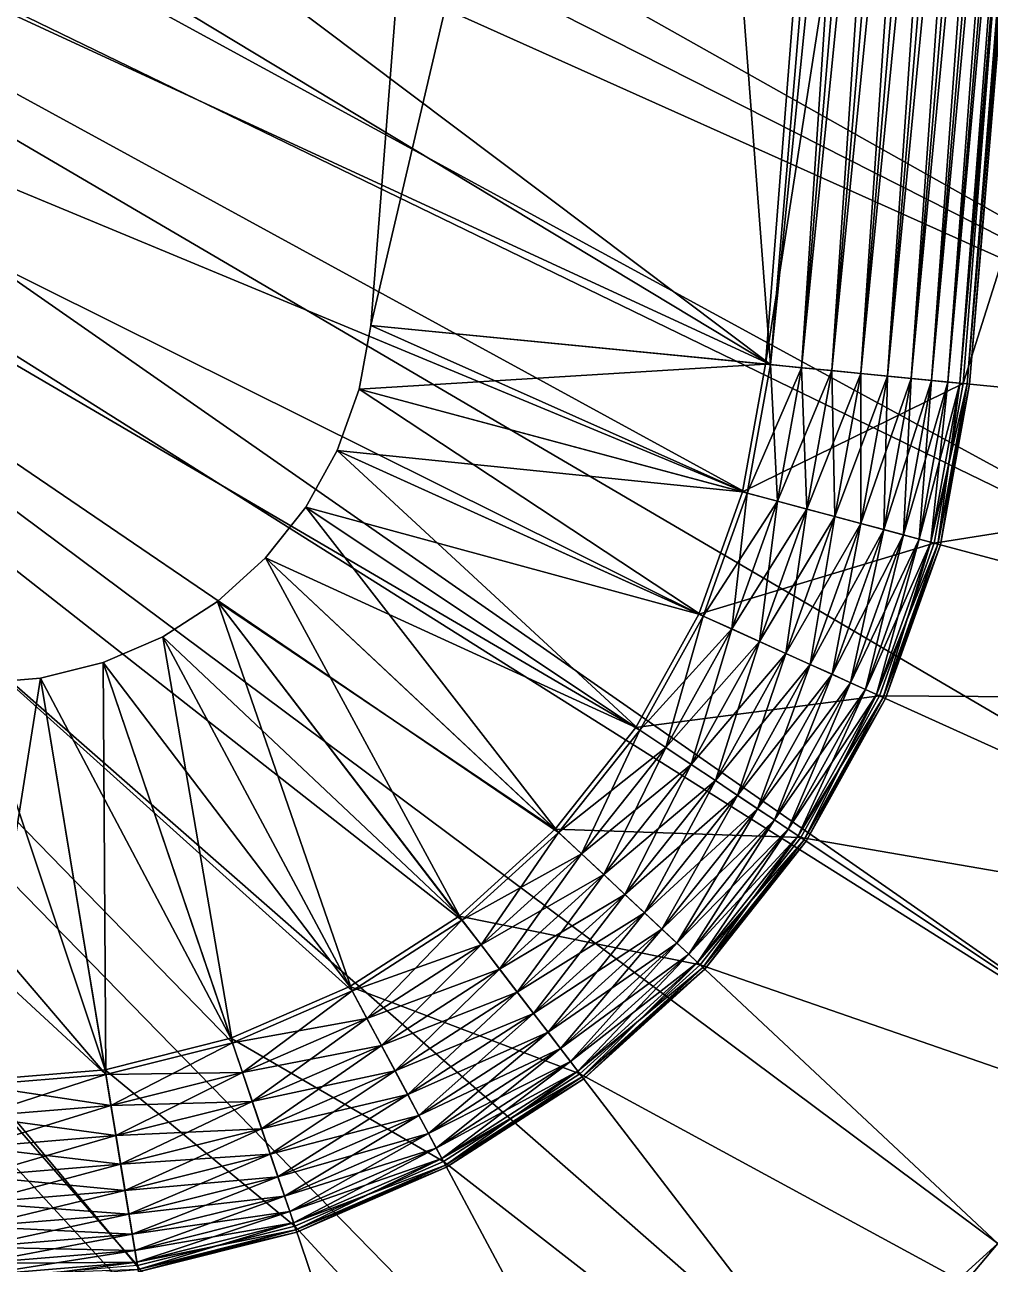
# Model space of a CAD drawing. Header units: millimetres. Extents: x 19.3 to 105.6, y 153.8 to 217.3.
# Drawn here: x 98.22 to 102.051, y 156.263 to 161.182 of the extents above; entities that cross this region are included whole.
import ezdxf

# ---------------------------------------------------------------- set-up
doc = ezdxf.new("R2010")
doc.units = ezdxf.units.MM
doc.layers.get('0').update_dxf_attribs({"color": 132, "linetype": 'CONTINUOUS'})

msp = doc.modelspace()

# ---------------------------------------------------------------- linework, layer by layer
at = {"invisible_edges": 16}
for points in [[(99.5923, 159.9885, 4.7625), (101.1786, 159.833, 4.7625), (100.3918, 170.1943, 4.7625)], [(100.3918, 170.1943), (101.9638, 170.1021), (99.5923, 159.9885)], [(99.5923, 159.9885), (99.5923, 159.9885, 4.7625), (100.3918, 170.1943, 4.7625)], [(99.5923, 159.9885), (100.3918, 170.1943, 4.7625), (100.3918, 170.1943)], [(101.1786, 159.833, 4.7625), (101.794, 167.1642, 4.7625), (100.3918, 170.1943, 4.7625)], [(99.5923, 159.9885), (101.9638, 170.1021), (101.1596, 159.8349)], [(102.7499, 170.0559, 0.7874), (101.1596, 159.8349), (101.9638, 170.1021)], [(101.9432, 159.7581, 0.7874), (101.1596, 159.8349), (102.7499, 170.0559, 0.7874)], [(105.1587, 169.9145, 2.3749), (101.9432, 159.7581, 2.3749), (102.7499, 170.0559, 2.3749)], [(101.9432, 159.7581, 2.3749), (101.9432, 159.7581, 0.7874), (102.7499, 170.0559, 0.7874)], [(101.9432, 159.7581, 2.3749), (102.7499, 170.0559, 0.7874), (102.7499, 170.0559, 2.3749)], [(104.3447, 159.5226, 2.3749), (101.9432, 159.7581, 2.3749), (105.1587, 169.9145, 2.3749)], [(95.0856, 164.4162, 19.0436), (101.794, 167.1642, 19.0436), (101.1786, 159.833, 19.0436)], [(101.794, 167.1642, 4.7625), (101.1786, 159.833, 4.7625), (101.3021, 159.8209, 4.7723)], [(101.9179, 167.1555, 19.0339), (101.1786, 159.833, 19.0436), (101.794, 167.1642, 19.0436)], [(101.9179, 167.1555, 19.0339), (101.3021, 159.8209, 19.0339), (101.1786, 159.833, 19.0436)], [(101.794, 167.1642, 4.7625), (101.3021, 159.8209, 4.7723), (101.9179, 167.1555, 4.7723)], [(101.9179, 167.1555, 4.7723), (101.3021, 159.8209, 4.7723), (101.4227, 159.8091, 4.8013)], [(102.0387, 167.147, 19.0048), (101.3021, 159.8209, 19.0339), (101.9179, 167.1555, 19.0339)], [(102.0387, 167.147, 19.0048), (101.4227, 159.8091, 19.0048), (101.3021, 159.8209, 19.0339)], [(101.9179, 167.1555, 4.7723), (101.4227, 159.8091, 4.8013), (102.0387, 167.147, 4.8013)], [(102.0387, 167.147, 4.8013), (101.4227, 159.8091, 4.8013), (101.5372, 159.7979, 4.849)], [(102.1535, 167.139, 18.9571), (101.4227, 159.8091, 19.0048), (102.0387, 167.147, 19.0048)], [(102.1535, 167.139, 18.9571), (101.5372, 159.7979, 18.9571), (101.4227, 159.8091, 19.0048)], [(102.0387, 167.147, 4.8013), (101.5372, 159.7979, 4.849), (102.1535, 167.139, 4.849)], [(102.1535, 167.139, 4.849), (101.5372, 159.7979, 4.849), (101.6429, 159.7875, 4.9141)], [(102.2594, 167.1316, 18.8921), (101.5372, 159.7979, 18.9571), (102.1535, 167.139, 18.9571)], [(102.2594, 167.1316, 18.8921), (101.6429, 159.7875, 18.8921), (101.5372, 159.7979, 18.9571)], [(102.1535, 167.139, 4.849), (101.6429, 159.7875, 4.9141), (102.2594, 167.1316, 4.9141)], [(102.2594, 167.1316, 4.9141), (101.6429, 159.7875, 4.9141), (101.7371, 159.7783, 4.995)], [(102.3539, 167.125, 18.8112), (101.6429, 159.7875, 18.8921), (102.2594, 167.1316, 18.8921)], [(102.2594, 167.1316, 4.9141), (101.7371, 159.7783, 4.995), (102.3539, 167.125, 4.995)], [(102.3539, 167.125, 18.8112), (101.7371, 159.7783, 18.8112), (101.6429, 159.7875, 18.8921)], [(102.3539, 167.125, 4.995), (101.7371, 159.7783, 4.995), (101.8176, 159.7704, 5.0897)], [(102.4346, 167.1194, 18.7165), (101.7371, 159.7783, 18.8112), (102.3539, 167.125, 18.8112)], [(102.4346, 167.1194, 18.7165), (101.8176, 159.7704, 18.7165), (101.7371, 159.7783, 18.8112)], [(102.3539, 167.125, 4.995), (101.8176, 159.7704, 5.0897), (102.4346, 167.1194, 5.0897)], [(102.4346, 167.1194, 5.0897), (101.8176, 159.7704, 5.0897), (101.8824, 159.764, 5.1959)], [(102.4995, 167.1148, 18.6103), (101.8176, 159.7704, 18.7165), (102.4346, 167.1194, 18.7165)], [(102.4995, 167.1148, 18.6103), (101.8824, 159.764, 18.6103), (101.8176, 159.7704, 18.7165)], [(102.4346, 167.1194, 5.0897), (101.8824, 159.764, 5.1959), (102.4995, 167.1148, 5.1959)], [(102.4995, 167.1148, 5.1959), (101.8824, 159.764, 5.1959), (101.9298, 159.7594, 5.311)], [(102.5471, 167.1115, 18.4952), (101.8824, 159.764, 18.6103), (102.4995, 167.1148, 18.6103)], [(102.5471, 167.1115, 18.4952), (101.9298, 159.7594, 18.4952), (101.8824, 159.764, 18.6103)], [(102.4995, 167.1148, 5.1959), (101.9298, 159.7594, 5.311), (102.5471, 167.1115, 5.311)], [(102.5471, 167.1115, 5.311), (101.9298, 159.7594, 5.311), (101.9588, 159.7565, 5.4321)], [(102.5761, 167.1095, 18.3741), (101.9298, 159.7594, 18.4952), (102.5471, 167.1115, 18.4952)], [(102.5761, 167.1095, 18.3741), (101.9588, 159.7565, 18.3741), (101.9298, 159.7594, 18.4952)], [(102.5471, 167.1115, 5.311), (101.9588, 159.7565, 5.4321), (102.5761, 167.1095, 5.4321)], [(102.5761, 167.1095, 5.4321), (101.9588, 159.7565, 5.4321), (101.9685, 159.7556, 5.5563)], [(102.5858, 167.1088, 18.2499), (101.9588, 159.7565, 18.3741), (102.5761, 167.1095, 18.3741)], [(102.5858, 167.1088, 18.2499), (101.9685, 159.7556, 18.2499), (101.9588, 159.7565, 18.3741)], [(102.5761, 167.1095, 5.4321), (101.9685, 159.7556, 5.5563), (102.5858, 167.1088, 5.5563)], [(102.5858, 167.1088, 18.2499), (102.5858, 167.1088, 5.5563), (101.9685, 159.7556, 18.2499)], [(101.9685, 159.7556, 18.2499), (102.5858, 167.1088, 5.5563), (101.9685, 159.7556, 5.5563)], [(104.1758, 166.9976, 21.4312), (93.5604, 165.2222, 21.4312), (103.5548, 159.6001, 21.4312)], [(93.5604, 165.2222, 21.4312), (93.5147, 164.6856, 21.4312), (103.5548, 159.6001, 21.4312)], [(103.5548, 159.6001, 21.4312), (93.5147, 164.6856, 21.4312), (93.379, 164.1644, 21.4312)], [(95.0856, 164.4162, 19.0436), (101.1786, 159.833, 19.0436), (94.8818, 163.6335, 19.0436)], [(103.3925, 158.7063, 21.4312), (93.379, 164.1644, 21.4312), (93.1572, 163.6737, 21.4312)], [(103.5548, 159.6001, 21.4312), (93.379, 164.1644, 21.4312), (103.3925, 158.7063, 21.4312)], [(92.8556, 163.2276, 21.4312), (102.6458, 157.0567, 21.4312), (93.1572, 163.6737, 21.4312)], [(93.1572, 163.6737, 21.4312), (102.6458, 157.0567, 21.4312), (103.0868, 157.8508, 21.4312)], [(93.1572, 163.6737, 21.4312), (103.0868, 157.8508, 21.4312), (103.3925, 158.7063, 21.4312)], [(94.8818, 163.6335, 19.0436), (101.1786, 159.833, 19.0436), (94.5487, 162.8964, 19.0436)], [(92.483, 162.8388, 21.4312), (99.8116, 154.881, 21.4312), (92.8556, 163.2276, 21.4312)], [(101.4083, 155.7348, 21.4312), (102.0813, 156.345, 21.4312), (92.8556, 163.2276, 21.4312)], [(92.8556, 163.2276, 21.4312), (102.0813, 156.345, 21.4312), (102.6458, 157.0567, 21.4312)], [(92.8556, 163.2276, 21.4312), (99.8116, 154.881, 21.4312), (100.645, 155.2424, 21.4312)], [(92.8556, 163.2276, 21.4312), (100.645, 155.2424, 21.4312), (101.4083, 155.7348, 21.4312)], [(94.5487, 162.8964, 19.0436), (101.086, 159.3233, 19.0436), (94.0957, 162.2263, 19.0436)], [(94.5487, 162.8964, 19.0436), (101.1786, 159.833, 19.0436), (101.086, 159.3233, 19.0436)], [(98.025, 154.5859, 21.4312), (98.9304, 154.6602, 21.4312), (92.483, 162.8388, 21.4312)], [(92.483, 162.8388, 21.4312), (98.9304, 154.6602, 21.4312), (99.8116, 154.881, 21.4312)], [(98.5413, 157.0158, 19.0436), (93.536, 161.6423, 19.0436), (94.0957, 162.2263, 19.0436)], [(98.5413, 157.0158, 19.0436), (94.0957, 162.2263, 19.0436), (99.0439, 157.1418, 19.0436)], [(99.0439, 157.1418, 19.0436), (94.0957, 162.2263, 19.0436), (99.5191, 157.3479, 19.0436)], [(100.6602, 158.3826, 19.0436), (100.3382, 157.9767, 19.0436), (94.0957, 162.2263, 19.0436)], [(94.0957, 162.2263, 19.0436), (100.3382, 157.9767, 19.0436), (99.9545, 157.6287, 19.0436)], [(94.0957, 162.2263, 19.0436), (99.9545, 157.6287, 19.0436), (99.5191, 157.3479, 19.0436)], [(94.0957, 162.2263, 19.0436), (101.086, 159.3233, 19.0436), (100.9117, 158.8354, 19.0436)], [(94.0957, 162.2263, 19.0436), (100.9117, 158.8354, 19.0436), (100.6602, 158.3826, 19.0436)], [(98.025, 156.9735, 19.0436), (93.536, 161.6423, 19.0436), (98.5413, 157.0158, 19.0436)], [(99.5463, 159.7352, 4.7625), (101.086, 159.3233, 4.7625), (99.5923, 159.9885, 4.7625)], [(99.5923, 159.9885), (101.1596, 159.8349), (99.5463, 159.7352)], [(99.5463, 159.7352), (99.5463, 159.7352, 4.7625), (99.5923, 159.9885, 4.7625)], [(99.5463, 159.7352), (99.5923, 159.9885, 4.7625), (99.5923, 159.9885)], [(99.5923, 159.9885, 4.7625), (101.086, 159.3233, 4.7625), (101.1786, 159.833, 4.7625)], [(99.5463, 159.7352), (101.1596, 159.8349), (101.0676, 159.3282)], [(101.9432, 159.7581, 0.7874), (101.0676, 159.3282), (101.1596, 159.8349)], [(101.1786, 159.833, 4.7625), (101.086, 159.3233, 4.7625), (101.206, 159.2912, 4.7723)], [(101.3021, 159.8209, 19.0339), (101.086, 159.3233, 19.0436), (101.1786, 159.833, 19.0436)], [(101.3021, 159.8209, 19.0339), (101.206, 159.2912, 19.0339), (101.086, 159.3233, 19.0436)], [(101.1786, 159.833, 4.7625), (101.206, 159.2912, 4.7723), (101.3021, 159.8209, 4.7723)], [(101.3021, 159.8209, 4.7723), (101.206, 159.2912, 4.7723), (101.323, 159.2599, 4.8013)], [(101.4227, 159.8091, 19.0048), (101.206, 159.2912, 19.0339), (101.3021, 159.8209, 19.0339)], [(101.4227, 159.8091, 19.0048), (101.323, 159.2599, 19.0048), (101.206, 159.2912, 19.0339)], [(101.3021, 159.8209, 4.7723), (101.323, 159.2599, 4.8013), (101.4227, 159.8091, 4.8013)], [(101.4227, 159.8091, 4.8013), (101.323, 159.2599, 4.8013), (101.4341, 159.2302, 4.849)], [(101.5372, 159.7979, 18.9571), (101.323, 159.2599, 19.0048), (101.4227, 159.8091, 19.0048)], [(101.4227, 159.8091, 4.8013), (101.4341, 159.2302, 4.849), (101.5372, 159.7979, 4.849)], [(101.8283, 159.1247, 0.7874), (101.0676, 159.3282), (101.9432, 159.7581, 0.7874)], [(101.5372, 159.7979, 18.9571), (101.4341, 159.2302, 18.9571), (101.323, 159.2599, 19.0048)], [(101.5372, 159.7979, 4.849), (101.4341, 159.2302, 4.849), (101.5367, 159.2027, 4.9141)], [(101.6429, 159.7875, 18.8921), (101.4341, 159.2302, 18.9571), (101.5372, 159.7979, 18.9571)], [(101.6429, 159.7875, 18.8921), (101.5367, 159.2027, 18.8921), (101.4341, 159.2302, 18.9571)], [(101.5372, 159.7979, 4.849), (101.5367, 159.2027, 4.9141), (101.6429, 159.7875, 4.9141)], [(101.6429, 159.7875, 4.9141), (101.5367, 159.2027, 4.9141), (101.6282, 159.1782, 4.995)], [(101.7371, 159.7783, 18.8112), (101.5367, 159.2027, 18.8921), (101.6429, 159.7875, 18.8921)], [(101.7371, 159.7783, 18.8112), (101.6282, 159.1782, 18.8112), (101.5367, 159.2027, 18.8921)], [(101.6429, 159.7875, 4.9141), (101.6282, 159.1782, 4.995), (101.7371, 159.7783, 4.995)], [(101.7371, 159.7783, 4.995), (101.6282, 159.1782, 4.995), (101.7064, 159.1573, 5.0897)], [(101.8176, 159.7704, 18.7165), (101.6282, 159.1782, 18.8112), (101.7371, 159.7783, 18.8112)], [(101.8176, 159.7704, 18.7165), (101.7064, 159.1573, 18.7165), (101.6282, 159.1782, 18.8112)], [(101.7371, 159.7783, 4.995), (101.7064, 159.1573, 5.0897), (101.8176, 159.7704, 5.0897)], [(101.8176, 159.7704, 5.0897), (101.7064, 159.1573, 5.0897), (101.7692, 159.1405, 5.1959)], [(101.8824, 159.764, 18.6103), (101.7064, 159.1573, 18.7165), (101.8176, 159.7704, 18.7165)], [(101.8824, 159.764, 18.6103), (101.7692, 159.1405, 18.6103), (101.7064, 159.1573, 18.7165)], [(101.8176, 159.7704, 5.0897), (101.7692, 159.1405, 5.1959), (101.8824, 159.764, 5.1959)], [(101.8824, 159.764, 5.1959), (101.7692, 159.1405, 5.1959), (101.8153, 159.1282, 5.311)], [(101.9298, 159.7594, 18.4952), (101.7692, 159.1405, 18.6103), (101.8824, 159.764, 18.6103)], [(101.9298, 159.7594, 18.4952), (101.8153, 159.1282, 18.4952), (101.7692, 159.1405, 18.6103)], [(101.8824, 159.764, 5.1959), (101.8153, 159.1282, 5.311), (101.9298, 159.7594, 5.311)], [(101.9298, 159.7594, 5.311), (101.8153, 159.1282, 5.311), (101.8434, 159.1207, 5.4321)], [(101.9588, 159.7565, 18.3741), (101.8153, 159.1282, 18.4952), (101.9298, 159.7594, 18.4952)], [(101.9588, 159.7565, 18.3741), (101.8434, 159.1207, 18.3741), (101.8153, 159.1282, 18.4952)], [(104.3447, 159.5226, 2.3749), (101.8283, 159.1247, 2.3749), (101.9432, 159.7581, 2.3749)], [(101.8283, 159.1247, 2.3749), (101.8283, 159.1247, 0.7874), (101.9432, 159.7581, 0.7874)], [(101.8283, 159.1247, 2.3749), (101.9432, 159.7581, 0.7874), (101.9432, 159.7581, 2.3749)], [(101.9298, 159.7594, 5.311), (101.8434, 159.1207, 5.4321), (101.9588, 159.7565, 5.4321)], [(101.9588, 159.7565, 5.4321), (101.8434, 159.1207, 5.4321), (101.8528, 159.1182, 5.5563)], [(101.9685, 159.7556, 18.2499), (101.8434, 159.1207, 18.3741), (101.9588, 159.7565, 18.3741)], [(101.9685, 159.7556, 18.2499), (101.8528, 159.1182, 18.2499), (101.8434, 159.1207, 18.3741)], [(101.9588, 159.7565, 5.4321), (101.8528, 159.1182, 5.5563), (101.9685, 159.7556, 5.5563)], [(101.9685, 159.7556, 18.2499), (101.9685, 159.7556, 5.5563), (101.8528, 159.1182, 5.5563)], [(101.9685, 159.7556, 18.2499), (101.8528, 159.1182, 5.5563), (101.8528, 159.1182, 18.2499)], [(99.4597, 159.4927, 4.7625), (100.9117, 158.8354, 4.7625), (99.5463, 159.7352, 4.7625)], [(99.5463, 159.7352), (101.0676, 159.3282), (99.4597, 159.4927)], [(99.4597, 159.4927), (99.4597, 159.4927, 4.7625), (99.5463, 159.7352, 4.7625)], [(99.4597, 159.4927), (99.5463, 159.7352, 4.7625), (99.5463, 159.7352)], [(99.5463, 159.7352, 4.7625), (100.9117, 158.8354, 4.7625), (101.086, 159.3233, 4.7625)], [(104.1593, 158.5011, 2.3749), (101.8283, 159.1247, 2.3749), (104.3447, 159.5226, 2.3749)], [(99.3347, 159.2676, 4.7625), (100.6602, 158.3826, 4.7625), (99.4597, 159.4927, 4.7625)], [(99.4597, 159.4927), (100.8943, 158.8433), (99.3347, 159.2676)], [(99.3347, 159.2676), (99.3347, 159.2676, 4.7625), (99.4597, 159.4927, 4.7625)], [(99.3347, 159.2676), (99.4597, 159.4927, 4.7625), (99.4597, 159.4927)], [(99.4597, 159.4927, 4.7625), (100.6602, 158.3826, 4.7625), (100.9117, 158.8354, 4.7625)], [(99.4597, 159.4927), (101.0676, 159.3282), (100.8943, 158.8433)], [(101.8283, 159.1247, 0.7874), (100.8943, 158.8433), (101.0676, 159.3282)], [(101.086, 159.3233, 4.7625), (100.9117, 158.8354, 4.7625), (101.0248, 158.7843, 4.7723)], [(101.206, 159.2912, 19.0339), (100.9117, 158.8354, 19.0436), (101.086, 159.3233, 19.0436)], [(101.086, 159.3233, 4.7625), (101.0248, 158.7843, 4.7723), (101.206, 159.2912, 4.7723)], [(99.1747, 159.0659, 4.7625), (100.3382, 157.9767, 4.7625), (99.3347, 159.2676, 4.7625)], [(99.3347, 159.2676), (100.6443, 158.3931), (99.1747, 159.0659)], [(99.1747, 159.0659), (99.1747, 159.0659, 4.7625), (99.3347, 159.2676, 4.7625)], [(99.1747, 159.0659), (99.3347, 159.2676, 4.7625), (99.3347, 159.2676)], [(99.3347, 159.2676, 4.7625), (100.3382, 157.9767, 4.7625), (100.6602, 158.3826, 4.7625)], [(99.3347, 159.2676), (100.8943, 158.8433), (100.6443, 158.3931)], [(101.206, 159.2912, 19.0339), (101.0248, 158.7843, 19.0339), (100.9117, 158.8354, 19.0436)], [(101.206, 159.2912, 4.7723), (101.0248, 158.7843, 4.7723), (101.1351, 158.7343, 4.8013)], [(101.323, 159.2599, 19.0048), (101.0248, 158.7843, 19.0339), (101.206, 159.2912, 19.0339)], [(101.323, 159.2599, 19.0048), (101.1351, 158.7343, 19.0048), (101.0248, 158.7843, 19.0339)], [(101.206, 159.2912, 4.7723), (101.1351, 158.7343, 4.8013), (101.323, 159.2599, 4.8013)], [(101.323, 159.2599, 4.8013), (101.1351, 158.7343, 4.8013), (101.24, 158.6868, 4.849)], [(101.4341, 159.2302, 18.9571), (101.1351, 158.7343, 19.0048), (101.323, 159.2599, 19.0048)], [(101.323, 159.2599, 4.8013), (101.24, 158.6868, 4.849), (101.4341, 159.2302, 4.849)], [(101.4341, 159.2302, 18.9571), (101.24, 158.6868, 18.9571), (101.1351, 158.7343, 19.0048)], [(101.4341, 159.2302, 4.849), (101.24, 158.6868, 4.849), (101.3367, 158.6431, 4.9141)], [(101.5367, 159.2027, 18.8921), (101.24, 158.6868, 18.9571), (101.4341, 159.2302, 18.9571)], [(101.4341, 159.2302, 4.849), (101.3367, 158.6431, 4.9141), (101.5367, 159.2027, 4.9141)], [(101.5367, 159.2027, 18.8921), (101.3367, 158.6431, 18.8921), (101.24, 158.6868, 18.9571)], [(101.5367, 159.2027, 4.9141), (101.3367, 158.6431, 4.9141), (101.423, 158.604, 4.995)], [(101.6282, 159.1782, 18.8112), (101.3367, 158.6431, 18.8921), (101.5367, 159.2027, 18.8921)], [(101.6282, 159.1782, 18.8112), (101.423, 158.604, 18.8112), (101.3367, 158.6431, 18.8921)], [(101.5367, 159.2027, 4.9141), (101.423, 158.604, 4.995), (101.6282, 159.1782, 4.995)], [(101.6282, 159.1782, 4.995), (101.423, 158.604, 4.995), (101.4967, 158.5706, 5.0897)], [(101.7064, 159.1573, 18.7165), (101.423, 158.604, 18.8112), (101.6282, 159.1782, 18.8112)], [(101.6282, 159.1782, 4.995), (101.4967, 158.5706, 5.0897), (101.7064, 159.1573, 5.0897)], [(101.6117, 158.5186, 0.7874), (100.8943, 158.8433), (101.8283, 159.1247, 0.7874)], [(101.7064, 159.1573, 18.7165), (101.4967, 158.5706, 18.7165), (101.423, 158.604, 18.8112)], [(101.7064, 159.1573, 5.0897), (101.4967, 158.5706, 5.0897), (101.556, 158.5438, 5.1959)], [(101.7692, 159.1405, 18.6103), (101.4967, 158.5706, 18.7165), (101.7064, 159.1573, 18.7165)], [(101.7692, 159.1405, 18.6103), (101.556, 158.5438, 18.6103), (101.4967, 158.5706, 18.7165)], [(101.7064, 159.1573, 5.0897), (101.556, 158.5438, 5.1959), (101.7692, 159.1405, 5.1959)], [(101.7692, 159.1405, 5.1959), (101.556, 158.5438, 5.1959), (101.5994, 158.5242, 5.311)], [(101.8153, 159.1282, 18.4952), (101.556, 158.5438, 18.6103), (101.7692, 159.1405, 18.6103)], [(101.8153, 159.1282, 18.4952), (101.5994, 158.5242, 18.4952), (101.556, 158.5438, 18.6103)], [(101.7692, 159.1405, 5.1959), (101.5994, 158.5242, 5.311), (101.8153, 159.1282, 5.311)], [(101.8153, 159.1282, 5.311), (101.5994, 158.5242, 5.311), (101.6259, 158.5122, 5.4321)], [(101.8434, 159.1207, 18.3741), (101.5994, 158.5242, 18.4952), (101.8153, 159.1282, 18.4952)], [(101.8434, 159.1207, 18.3741), (101.6259, 158.5122, 18.3741), (101.5994, 158.5242, 18.4952)], [(104.1593, 158.5011, 2.3749), (101.6117, 158.5186, 2.3749), (101.8283, 159.1247, 2.3749)], [(101.6117, 158.5186, 2.3749), (101.6117, 158.5186, 0.7874), (101.8283, 159.1247, 0.7874)], [(101.6117, 158.5186, 2.3749), (101.8283, 159.1247, 0.7874), (101.8283, 159.1247, 2.3749)], [(101.8153, 159.1282, 5.311), (101.6259, 158.5122, 5.4321), (101.8434, 159.1207, 5.4321)], [(101.8434, 159.1207, 5.4321), (101.6259, 158.5122, 5.4321), (101.6348, 158.5081, 5.5563)], [(101.8528, 159.1182, 18.2499), (101.6259, 158.5122, 18.3741), (101.8434, 159.1207, 18.3741)], [(101.8528, 159.1182, 18.2499), (101.6348, 158.5081, 18.2499), (101.6259, 158.5122, 18.3741)], [(101.8434, 159.1207, 5.4321), (101.6348, 158.5081, 5.5563), (101.8528, 159.1182, 5.5563)], [(101.8528, 159.1182, 18.2499), (101.8528, 159.1182, 5.5563), (101.6348, 158.5081, 5.5563)], [(101.8528, 159.1182, 18.2499), (101.6348, 158.5081, 5.5563), (101.6348, 158.5081, 18.2499)], [(98.9839, 158.893, 4.7625), (99.9545, 157.6287, 4.7625), (99.1747, 159.0659, 4.7625)], [(99.1747, 159.0659), (100.3243, 157.9897), (98.9839, 158.893)], [(98.9839, 158.893), (98.9839, 158.893, 4.7625), (99.1747, 159.0659, 4.7625)], [(98.9839, 158.893), (99.1747, 159.0659, 4.7625), (99.1747, 159.0659)], [(99.1747, 159.0659, 4.7625), (99.9545, 157.6287, 4.7625), (100.3382, 157.9767, 4.7625)], [(99.1747, 159.0659), (100.6443, 158.3931), (100.3243, 157.9897)], [(98.7676, 158.7534, 4.7625), (99.5191, 157.3479, 4.7625), (98.9839, 158.893, 4.7625)], [(98.9839, 158.893), (99.9429, 157.6438), (98.7676, 158.7534)], [(98.7676, 158.7534), (98.7676, 158.7534, 4.7625), (98.9839, 158.893, 4.7625)], [(98.7676, 158.7534), (98.9839, 158.893, 4.7625), (98.9839, 158.893)], [(98.9839, 158.893, 4.7625), (99.5191, 157.3479, 4.7625), (99.9545, 157.6287, 4.7625)], [(98.9839, 158.893), (100.3243, 157.9897), (99.9429, 157.6438)], [(101.6117, 158.5186, 0.7874), (100.6443, 158.3931), (100.8943, 158.8433)], [(100.9117, 158.8354, 4.7625), (100.6602, 158.3826, 4.7625), (100.7635, 158.3136, 4.7723)], [(101.0248, 158.7843, 19.0339), (100.6602, 158.3826, 19.0436), (100.9117, 158.8354, 19.0436)], [(100.9117, 158.8354, 4.7625), (100.7635, 158.3136, 4.7723), (101.0248, 158.7843, 4.7723)], [(101.0248, 158.7843, 19.0339), (100.7635, 158.3136, 19.0339), (100.6602, 158.3826, 19.0436)], [(101.0248, 158.7843, 4.7723), (100.7635, 158.3136, 4.7723), (100.8642, 158.2463, 4.8013)], [(101.1351, 158.7343, 19.0048), (100.7635, 158.3136, 19.0339), (101.0248, 158.7843, 19.0339)], [(101.0248, 158.7843, 4.7723), (100.8642, 158.2463, 4.8013), (101.1351, 158.7343, 4.8013)], [(98.5314, 158.651, 4.7625), (99.0439, 157.1418, 4.7625), (98.7676, 158.7534, 4.7625)], [(98.7676, 158.7534), (99.5101, 157.3647), (98.5314, 158.651)], [(98.5314, 158.651), (98.5314, 158.651, 4.7625), (98.7676, 158.7534, 4.7625)], [(98.5314, 158.651), (98.7676, 158.7534, 4.7625), (98.7676, 158.7534)], [(98.7676, 158.7534, 4.7625), (99.0439, 157.1418, 4.7625), (99.5191, 157.3479, 4.7625)], [(98.7676, 158.7534), (99.9429, 157.6438), (99.5101, 157.3647)], [(101.1351, 158.7343, 19.0048), (100.8642, 158.2463, 19.0048), (100.7635, 158.3136, 19.0339)], [(101.1351, 158.7343, 4.8013), (100.8642, 158.2463, 4.8013), (100.9599, 158.1824, 4.849)], [(101.24, 158.6868, 18.9571), (100.8642, 158.2463, 19.0048), (101.1351, 158.7343, 19.0048)], [(101.1351, 158.7343, 4.8013), (100.9599, 158.1824, 4.849), (101.24, 158.6868, 4.849)], [(101.24, 158.6868, 18.9571), (100.9599, 158.1824, 18.9571), (100.8642, 158.2463, 19.0048)], [(101.24, 158.6868, 4.849), (100.9599, 158.1824, 4.849), (101.0482, 158.1235, 4.9141)], [(101.3367, 158.6431, 18.8921), (100.9599, 158.1824, 18.9571), (101.24, 158.6868, 18.9571)], [(101.24, 158.6868, 4.849), (101.0482, 158.1235, 4.9141), (101.3367, 158.6431, 4.9141)], [(98.2816, 158.5884, 4.7625), (98.5413, 157.0158, 4.7625), (98.5314, 158.651, 4.7625)], [(98.5314, 158.651), (99.0377, 157.1598), (98.2816, 158.5884)], [(98.2816, 158.5884), (98.2816, 158.5884, 4.7625), (98.5314, 158.651, 4.7625)], [(98.2816, 158.5884), (98.5314, 158.651, 4.7625), (98.5314, 158.651)], [(98.5314, 158.651, 4.7625), (98.5413, 157.0158, 4.7625), (99.0439, 157.1418, 4.7625)], [(98.5314, 158.651), (99.5101, 157.3647), (99.0377, 157.1598)], [(101.3367, 158.6431, 18.8921), (101.0482, 158.1235, 18.8921), (100.9599, 158.1824, 18.9571)], [(101.3367, 158.6431, 4.9141), (101.0482, 158.1235, 4.9141), (101.127, 158.0709, 4.995)], [(101.423, 158.604, 18.8112), (101.0482, 158.1235, 18.8921), (101.3367, 158.6431, 18.8921)], [(101.3367, 158.6431, 4.9141), (101.127, 158.0709, 4.995), (101.423, 158.604, 4.995)], [(98.025, 158.5674, 4.7625), (98.025, 156.9735, 4.7625), (98.2816, 158.5884, 4.7625)], [(98.2816, 158.5884, 4.7625), (98.025, 156.9735, 4.7625), (98.5413, 157.0158, 4.7625)], [(98.2816, 158.5884), (98.5382, 157.0347), (98.025, 158.5674)], [(98.025, 158.5674), (98.025, 158.5674, 4.7625), (98.2816, 158.5884, 4.7625)], [(98.025, 158.5674), (98.2816, 158.5884, 4.7625), (98.2816, 158.5884)], [(98.2816, 158.5884), (99.0377, 157.1598), (98.5382, 157.0347)], [(101.423, 158.604, 18.8112), (101.127, 158.0709, 18.8112), (101.0482, 158.1235, 18.8921)], [(101.423, 158.604, 4.995), (101.127, 158.0709, 4.995), (101.1942, 158.026, 5.0897)], [(101.4967, 158.5706, 18.7165), (101.127, 158.0709, 18.8112), (101.423, 158.604, 18.8112)], [(101.4967, 158.5706, 18.7165), (101.1942, 158.026, 18.7165), (101.127, 158.0709, 18.8112)], [(101.423, 158.604, 4.995), (101.1942, 158.026, 5.0897), (101.4967, 158.5706, 5.0897)], [(101.4967, 158.5706, 5.0897), (101.1942, 158.026, 5.0897), (101.2484, 157.9898, 5.1959)], [(101.556, 158.5438, 18.6103), (101.1942, 158.026, 18.7165), (101.4967, 158.5706, 18.7165)], [(101.4967, 158.5706, 5.0897), (101.2484, 157.9898, 5.1959), (101.556, 158.5438, 5.1959)], [(98.025, 158.5674), (98.5382, 157.0347), (98.025, 156.9926)], [(101.556, 158.5438, 18.6103), (101.2484, 157.9898, 18.6103), (101.1942, 158.026, 18.7165)], [(101.556, 158.5438, 5.1959), (101.2484, 157.9898, 5.1959), (101.288, 157.9633, 5.311)], [(101.5994, 158.5242, 18.4952), (101.2484, 157.9898, 18.6103), (101.556, 158.5438, 18.6103)], [(101.5994, 158.5242, 18.4952), (101.288, 157.9633, 18.4952), (101.2484, 157.9898, 18.6103)], [(101.556, 158.5438, 5.1959), (101.288, 157.9633, 5.311), (101.5994, 158.5242, 5.311)], [(101.5994, 158.5242, 5.311), (101.288, 157.9633, 5.311), (101.3122, 157.9472, 5.4321)], [(101.6259, 158.5122, 18.3741), (101.288, 157.9633, 18.4952), (101.5994, 158.5242, 18.4952)], [(101.5994, 158.5242, 5.311), (101.3122, 157.9472, 5.4321), (101.6259, 158.5122, 5.4321)], [(101.2992, 157.9559, 0.7874), (100.6443, 158.3931), (101.6117, 158.5186, 0.7874)], [(101.6259, 158.5122, 18.3741), (101.3122, 157.9472, 18.3741), (101.288, 157.9633, 18.4952)], [(103.8099, 157.5235, 2.3749), (101.2992, 157.9559, 2.3749), (101.6117, 158.5186, 2.3749)], [(101.2992, 157.9559, 2.3749), (101.2992, 157.9559, 0.7874), (101.6117, 158.5186, 0.7874)], [(101.2992, 157.9559, 2.3749), (101.6117, 158.5186, 0.7874), (101.6117, 158.5186, 2.3749)], [(101.6259, 158.5122, 5.4321), (101.3122, 157.9472, 5.4321), (101.3203, 157.9418, 5.5563)], [(101.6348, 158.5081, 18.2499), (101.3122, 157.9472, 18.3741), (101.6259, 158.5122, 18.3741)], [(101.6348, 158.5081, 18.2499), (101.3203, 157.9418, 18.2499), (101.3122, 157.9472, 18.3741)], [(101.6259, 158.5122, 5.4321), (101.3203, 157.9418, 5.5563), (101.6348, 158.5081, 5.5563)], [(101.6348, 158.5081, 18.2499), (101.6348, 158.5081, 5.5563), (101.3203, 157.9418, 5.5563)], [(101.6348, 158.5081, 18.2499), (101.3203, 157.9418, 5.5563), (101.3203, 157.9418, 18.2499)], [(103.8099, 157.5235, 2.3749), (101.6117, 158.5186, 2.3749), (104.1593, 158.5011, 2.3749)], [(101.2992, 157.9559, 0.7874), (100.3243, 157.9897), (100.6443, 158.3931)], [(100.6602, 158.3826, 4.7625), (100.3382, 157.9767, 4.7625), (100.4289, 157.8918, 4.7723)], [(100.7635, 158.3136, 19.0339), (100.3382, 157.9767, 19.0436), (100.6602, 158.3826, 19.0436)], [(100.6602, 158.3826, 4.7625), (100.4289, 157.8918, 4.7723), (100.7635, 158.3136, 4.7723)], [(100.7635, 158.3136, 19.0339), (100.4289, 157.8918, 19.0339), (100.3382, 157.9767, 19.0436)], [(100.7635, 158.3136, 4.7723), (100.4289, 157.8918, 4.7723), (100.5173, 157.8091, 4.8013)], [(100.8642, 158.2463, 19.0048), (100.4289, 157.8918, 19.0339), (100.7635, 158.3136, 19.0339)], [(100.7635, 158.3136, 4.7723), (100.5173, 157.8091, 4.8013), (100.8642, 158.2463, 4.8013)], [(100.8642, 158.2463, 19.0048), (100.5173, 157.8091, 19.0048), (100.4289, 157.8918, 19.0339)], [(100.8642, 158.2463, 4.8013), (100.5173, 157.8091, 4.8013), (100.6013, 157.7304, 4.849)], [(100.9599, 158.1824, 18.9571), (100.5173, 157.8091, 19.0048), (100.8642, 158.2463, 19.0048)], [(100.8642, 158.2463, 4.8013), (100.6013, 157.7304, 4.849), (100.9599, 158.1824, 4.849)], [(100.9599, 158.1824, 18.9571), (100.6013, 157.7304, 18.9571), (100.5173, 157.8091, 19.0048)], [(100.9599, 158.1824, 4.849), (100.6013, 157.7304, 4.849), (100.6789, 157.6578, 4.9141)], [(101.0482, 158.1235, 18.8921), (100.6013, 157.7304, 18.9571), (100.9599, 158.1824, 18.9571)], [(100.9599, 158.1824, 4.849), (100.6789, 157.6578, 4.9141), (101.0482, 158.1235, 4.9141)], [(101.0482, 158.1235, 18.8921), (100.6789, 157.6578, 18.8921), (100.6013, 157.7304, 18.9571)], [(101.0482, 158.1235, 4.9141), (100.6789, 157.6578, 4.9141), (100.748, 157.5931, 4.995)], [(101.127, 158.0709, 18.8112), (100.6789, 157.6578, 18.8921), (101.0482, 158.1235, 18.8921)], [(101.0482, 158.1235, 4.9141), (100.748, 157.5931, 4.995), (101.127, 158.0709, 4.995)], [(101.127, 158.0709, 18.8112), (100.748, 157.5931, 18.8112), (100.6789, 157.6578, 18.8921)], [(101.127, 158.0709, 4.995), (100.748, 157.5931, 4.995), (100.8071, 157.5378, 5.0897)], [(101.1942, 158.026, 18.7165), (100.748, 157.5931, 18.8112), (101.127, 158.0709, 18.8112)], [(101.127, 158.0709, 4.995), (100.8071, 157.5378, 5.0897), (101.1942, 158.026, 5.0897)], [(100.8992, 157.4516, 0.7874), (99.9429, 157.6438), (100.3243, 157.9897)], [(100.8992, 157.4516, 0.7874), (100.3243, 157.9897), (101.2992, 157.9559, 0.7874)], [(101.1942, 158.026, 18.7165), (100.8071, 157.5378, 18.7165), (100.748, 157.5931, 18.8112)], [(101.1942, 158.026, 5.0897), (100.8071, 157.5378, 5.0897), (100.8546, 157.4933, 5.1959)], [(101.2484, 157.9898, 18.6103), (100.8071, 157.5378, 18.7165), (101.1942, 158.026, 18.7165)], [(101.2484, 157.9898, 18.6103), (100.8546, 157.4933, 18.6103), (100.8071, 157.5378, 18.7165)], [(101.1942, 158.026, 5.0897), (100.8546, 157.4933, 5.1959), (101.2484, 157.9898, 5.1959)], [(101.2484, 157.9898, 5.1959), (100.8546, 157.4933, 5.1959), (100.8894, 157.4608, 5.311)], [(101.288, 157.9633, 18.4952), (100.8546, 157.4933, 18.6103), (101.2484, 157.9898, 18.6103)], [(101.2484, 157.9898, 5.1959), (100.8894, 157.4608, 5.311), (101.288, 157.9633, 5.311)], [(100.3382, 157.9767, 4.7625), (99.9545, 157.6287, 4.7625), (100.0301, 157.5302, 4.7723)], [(100.4289, 157.8918, 19.0339), (99.9545, 157.6287, 19.0436), (100.3382, 157.9767, 19.0436)], [(100.3382, 157.9767, 4.7625), (100.0301, 157.5302, 4.7723), (100.4289, 157.8918, 4.7723)], [(101.288, 157.9633, 18.4952), (100.8894, 157.4608, 18.4952), (100.8546, 157.4933, 18.6103)], [(101.288, 157.9633, 5.311), (100.8894, 157.4608, 5.311), (100.9106, 157.4409, 5.4321)], [(101.3122, 157.9472, 18.3741), (100.8894, 157.4608, 18.4952), (101.288, 157.9633, 18.4952)], [(101.3122, 157.9472, 18.3741), (100.9106, 157.4409, 18.3741), (100.8894, 157.4608, 18.4952)], [(103.3059, 156.6159, 2.3749), (100.8992, 157.4516, 2.3749), (101.2992, 157.9559, 2.3749)], [(100.8992, 157.4516, 2.3749), (100.8992, 157.4516, 0.7874), (101.2992, 157.9559, 0.7874)], [(100.8992, 157.4516, 2.3749), (101.2992, 157.9559, 0.7874), (101.2992, 157.9559, 2.3749)], [(101.288, 157.9633, 5.311), (100.9106, 157.4409, 5.4321), (101.3122, 157.9472, 5.4321)], [(101.3122, 157.9472, 5.4321), (100.9106, 157.4409, 5.4321), (100.9177, 157.4342, 5.5563)], [(101.3203, 157.9418, 18.2499), (100.9106, 157.4409, 18.3741), (101.3122, 157.9472, 18.3741)], [(101.3203, 157.9418, 18.2499), (100.9177, 157.4342, 18.2499), (100.9106, 157.4409, 18.3741)], [(101.3122, 157.9472, 5.4321), (100.9177, 157.4342, 5.5563), (101.3203, 157.9418, 5.5563)], [(101.3203, 157.9418, 18.2499), (101.3203, 157.9418, 5.5563), (100.9177, 157.4342, 5.5563)], [(101.3203, 157.9418, 18.2499), (100.9177, 157.4342, 5.5563), (100.9177, 157.4342, 18.2499)], [(103.3059, 156.6159, 2.3749), (101.2992, 157.9559, 2.3749), (103.8099, 157.5235, 2.3749)], [(100.4289, 157.8918, 19.0339), (100.0301, 157.5302, 19.0339), (99.9545, 157.6287, 19.0436)], [(100.4289, 157.8918, 4.7723), (100.0301, 157.5302, 4.7723), (100.1038, 157.4341, 4.8013)], [(100.5173, 157.8091, 19.0048), (100.0301, 157.5302, 19.0339), (100.4289, 157.8918, 19.0339)], [(100.4289, 157.8918, 4.7723), (100.1038, 157.4341, 4.8013), (100.5173, 157.8091, 4.8013)], [(100.5173, 157.8091, 19.0048), (100.1038, 157.4341, 19.0048), (100.0301, 157.5302, 19.0339)], [(100.5173, 157.8091, 4.8013), (100.1038, 157.4341, 4.8013), (100.1739, 157.3428, 4.849)], [(100.6013, 157.7304, 18.9571), (100.1038, 157.4341, 19.0048), (100.5173, 157.8091, 19.0048)], [(100.5173, 157.8091, 4.8013), (100.1739, 157.3428, 4.849), (100.6013, 157.7304, 4.849)], [(100.6013, 157.7304, 18.9571), (100.1739, 157.3428, 18.9571), (100.1038, 157.4341, 19.0048)], [(100.6013, 157.7304, 4.849), (100.1739, 157.3428, 4.849), (100.2386, 157.2586, 4.9141)], [(100.6789, 157.6578, 18.8921), (100.1739, 157.3428, 18.9571), (100.6013, 157.7304, 18.9571)], [(100.6013, 157.7304, 4.849), (100.2386, 157.2586, 4.9141), (100.6789, 157.6578, 4.9141)], [(100.4224, 157.0192, 0.7874), (99.5101, 157.3647), (99.9429, 157.6438)], [(100.4224, 157.0192, 0.7874), (99.9429, 157.6438), (100.8992, 157.4516, 0.7874)], [(100.6789, 157.6578, 18.8921), (100.2386, 157.2586, 18.8921), (100.1739, 157.3428, 18.9571)], [(100.6789, 157.6578, 4.9141), (100.2386, 157.2586, 4.9141), (100.2962, 157.1835, 4.995)], [(100.748, 157.5931, 18.8112), (100.2386, 157.2586, 18.8921), (100.6789, 157.6578, 18.8921)], [(100.6789, 157.6578, 4.9141), (100.2962, 157.1835, 4.995), (100.748, 157.5931, 4.995)], [(99.9545, 157.6287, 4.7625), (99.5191, 157.3479, 4.7625), (99.5777, 157.2384, 4.7723)], [(100.0301, 157.5302, 19.0339), (99.5191, 157.3479, 19.0436), (99.9545, 157.6287, 19.0436)], [(99.9545, 157.6287, 4.7625), (99.5777, 157.2384, 4.7723), (100.0301, 157.5302, 4.7723)], [(100.748, 157.5931, 18.8112), (100.2962, 157.1835, 18.8112), (100.2386, 157.2586, 18.8921)], [(100.748, 157.5931, 4.995), (100.2962, 157.1835, 4.995), (100.3455, 157.1193, 5.0897)], [(100.8071, 157.5378, 18.7165), (100.2962, 157.1835, 18.8112), (100.748, 157.5931, 18.8112)], [(100.748, 157.5931, 4.995), (100.3455, 157.1193, 5.0897), (100.8071, 157.5378, 5.0897)], [(100.8071, 157.5378, 18.7165), (100.3455, 157.1193, 18.7165), (100.2962, 157.1835, 18.8112)], [(100.8071, 157.5378, 5.0897), (100.3455, 157.1193, 5.0897), (100.3851, 157.0677, 5.1959)], [(100.8546, 157.4933, 18.6103), (100.3455, 157.1193, 18.7165), (100.8071, 157.5378, 18.7165)], [(100.8071, 157.5378, 5.0897), (100.3851, 157.0677, 5.1959), (100.8546, 157.4933, 5.1959)], [(100.0301, 157.5302, 19.0339), (99.5777, 157.2384, 19.0339), (99.5191, 157.3479, 19.0436)], [(100.0301, 157.5302, 4.7723), (99.5777, 157.2384, 4.7723), (99.6348, 157.1316, 4.8013)], [(100.1038, 157.4341, 19.0048), (99.5777, 157.2384, 19.0339), (100.0301, 157.5302, 19.0339)], [(100.0301, 157.5302, 4.7723), (99.6348, 157.1316, 4.8013), (100.1038, 157.4341, 4.8013)], [(100.8546, 157.4933, 18.6103), (100.3851, 157.0677, 18.6103), (100.3455, 157.1193, 18.7165)], [(100.8546, 157.4933, 5.1959), (100.3851, 157.0677, 5.1959), (100.4142, 157.0299, 5.311)], [(100.8894, 157.4608, 18.4952), (100.3851, 157.0677, 18.6103), (100.8546, 157.4933, 18.6103)], [(100.8546, 157.4933, 5.1959), (100.4142, 157.0299, 5.311), (100.8894, 157.4608, 5.311)], [(100.8894, 157.4608, 18.4952), (100.4142, 157.0299, 18.4952), (100.3851, 157.0677, 18.6103)], [(100.8894, 157.4608, 5.311), (100.4142, 157.0299, 5.311), (100.4319, 157.0068, 5.4321)], [(100.9106, 157.4409, 18.3741), (100.4142, 157.0299, 18.4952), (100.8894, 157.4608, 18.4952)], [(100.9106, 157.4409, 18.3741), (100.4319, 157.0068, 18.3741), (100.4142, 157.0299, 18.4952)], [(102.6608, 155.8025, 2.3749), (100.4224, 157.0192, 2.3749), (100.8992, 157.4516, 2.3749)], [(100.4224, 157.0192, 2.3749), (100.4224, 157.0192, 0.7874), (100.8992, 157.4516, 0.7874)], [(100.4224, 157.0192, 2.3749), (100.8992, 157.4516, 0.7874), (100.8992, 157.4516, 2.3749)], [(100.8894, 157.4608, 5.311), (100.4319, 157.0068, 5.4321), (100.9106, 157.4409, 5.4321)], [(100.9106, 157.4409, 5.4321), (100.4319, 157.0068, 5.4321), (100.4378, 156.9991, 5.5563)], [(100.9177, 157.4342, 18.2499), (100.4319, 157.0068, 18.3741), (100.9106, 157.4409, 18.3741)], [(100.9106, 157.4409, 5.4321), (100.4378, 156.9991, 5.5563), (100.9177, 157.4342, 5.5563)], [(102.6608, 155.8025, 2.3749), (100.8992, 157.4516, 2.3749), (103.3059, 156.6159, 2.3749)], [(100.1038, 157.4341, 19.0048), (99.6348, 157.1316, 19.0048), (99.5777, 157.2384, 19.0339)], [(100.1038, 157.4341, 4.8013), (99.6348, 157.1316, 4.8013), (99.689, 157.0301, 4.849)], [(100.1739, 157.3428, 18.9571), (99.6348, 157.1316, 19.0048), (100.1038, 157.4341, 19.0048)], [(100.1038, 157.4341, 4.8013), (99.689, 157.0301, 4.849), (100.1739, 157.3428, 4.849)], [(100.9177, 157.4342, 18.2499), (100.4378, 156.9991, 18.2499), (100.4319, 157.0068, 18.3741)], [(100.9177, 157.4342, 18.2499), (100.9177, 157.4342, 5.5563), (100.4378, 156.9991, 5.5563)], [(100.9177, 157.4342, 18.2499), (100.4378, 156.9991, 5.5563), (100.4378, 156.9991, 18.2499)], [(99.8814, 156.6703, 0.7874), (99.0377, 157.1598), (99.5101, 157.3647)], [(99.5191, 157.3479, 4.7625), (99.0439, 157.1418, 4.7625), (99.0838, 157.0242, 4.7723)], [(99.5777, 157.2384, 19.0339), (99.0439, 157.1418, 19.0436), (99.5191, 157.3479, 19.0436)], [(99.5191, 157.3479, 4.7625), (99.0838, 157.0242, 4.7723), (99.5777, 157.2384, 4.7723)], [(99.8814, 156.6703, 0.7874), (99.5101, 157.3647), (100.4224, 157.0192, 0.7874)], [(100.1739, 157.3428, 18.9571), (99.689, 157.0301, 18.9571), (99.6348, 157.1316, 19.0048)], [(100.1739, 157.3428, 4.849), (99.689, 157.0301, 4.849), (99.7391, 156.9364, 4.9141)], [(100.2386, 157.2586, 18.8921), (99.689, 157.0301, 18.9571), (100.1739, 157.3428, 18.9571)], [(100.1739, 157.3428, 4.849), (99.7391, 156.9364, 4.9141), (100.2386, 157.2586, 4.9141)], [(100.2386, 157.2586, 18.8921), (99.7391, 156.9364, 18.8921), (99.689, 157.0301, 18.9571)], [(100.2386, 157.2586, 4.9141), (99.7391, 156.9364, 4.9141), (99.7838, 156.8529, 4.995)], [(100.2962, 157.1835, 18.8112), (99.7391, 156.9364, 18.8921), (100.2386, 157.2586, 18.8921)], [(100.2386, 157.2586, 4.9141), (99.7838, 156.8529, 4.995), (100.2962, 157.1835, 4.995)], [(99.5777, 157.2384, 19.0339), (99.0838, 157.0242, 19.0339), (99.0439, 157.1418, 19.0436)], [(99.5777, 157.2384, 4.7723), (99.0838, 157.0242, 4.7723), (99.1227, 156.9095, 4.8013)], [(99.6348, 157.1316, 19.0048), (99.0838, 157.0242, 19.0339), (99.5777, 157.2384, 19.0339)], [(99.5777, 157.2384, 4.7723), (99.1227, 156.9095, 4.8013), (99.6348, 157.1316, 4.8013)], [(99.2909, 156.4142, 0.7874), (98.5382, 157.0347), (99.0377, 157.1598)], [(99.2909, 156.4142, 0.7874), (99.0377, 157.1598), (99.8814, 156.6703, 0.7874)], [(100.2962, 157.1835, 18.8112), (99.7838, 156.8529, 18.8112), (99.7391, 156.9364, 18.8921)], [(100.2962, 157.1835, 4.995), (99.7838, 156.8529, 4.995), (99.8219, 156.7816, 5.0897)], [(100.3455, 157.1193, 18.7165), (99.7838, 156.8529, 18.8112), (100.2962, 157.1835, 18.8112)], [(100.2962, 157.1835, 4.995), (99.8219, 156.7816, 5.0897), (100.3455, 157.1193, 5.0897)], [(99.0439, 157.1418, 4.7625), (98.5413, 157.0158, 4.7625), (98.5616, 156.8933, 4.7723)], [(99.0838, 157.0242, 19.0339), (98.5413, 157.0158, 19.0436), (99.0439, 157.1418, 19.0436)], [(99.0439, 157.1418, 4.7625), (98.5616, 156.8933, 4.7723), (99.0838, 157.0242, 4.7723)], [(99.6348, 157.1316, 19.0048), (99.1227, 156.9095, 19.0048), (99.0838, 157.0242, 19.0339)], [(99.6348, 157.1316, 4.8013), (99.1227, 156.9095, 4.8013), (99.1597, 156.8005, 4.849)], [(99.689, 157.0301, 18.9571), (99.1227, 156.9095, 19.0048), (99.6348, 157.1316, 19.0048)], [(99.6348, 157.1316, 4.8013), (99.1597, 156.8005, 4.849), (99.689, 157.0301, 4.849)], [(100.3455, 157.1193, 18.7165), (99.8219, 156.7816, 18.7165), (99.7838, 156.8529, 18.8112)], [(100.3455, 157.1193, 5.0897), (99.8219, 156.7816, 5.0897), (99.8526, 156.7242, 5.1959)], [(100.3851, 157.0677, 18.6103), (99.8219, 156.7816, 18.7165), (100.3455, 157.1193, 18.7165)], [(100.3455, 157.1193, 5.0897), (99.8526, 156.7242, 5.1959), (100.3851, 157.0677, 5.1959)], [(100.3851, 157.0677, 18.6103), (99.8526, 156.7242, 18.6103), (99.8219, 156.7816, 18.7165)], [(100.3851, 157.0677, 5.1959), (99.8526, 156.7242, 5.1959), (99.8751, 156.6822, 5.311)], [(100.4142, 157.0299, 18.4952), (99.8526, 156.7242, 18.6103), (100.3851, 157.0677, 18.6103)], [(100.3851, 157.0677, 5.1959), (99.8751, 156.6822, 5.311), (100.4142, 157.0299, 5.311)], [(98.6665, 156.2578, 0.7874), (98.025, 156.9926), (98.5382, 157.0347)], [(98.5413, 157.0158, 4.7625), (98.025, 156.9735, 4.7625), (98.025, 156.8493, 4.7723)], [(98.5413, 157.0158, 4.7625), (98.025, 156.8493, 4.7723), (98.5616, 156.8933, 4.7723)], [(98.5616, 156.8933, 19.0339), (98.025, 156.9735, 19.0436), (98.5413, 157.0158, 19.0436)], [(98.6665, 156.2578, 0.7874), (98.5382, 157.0347), (99.2909, 156.4142, 0.7874)], [(99.0838, 157.0242, 19.0339), (98.5616, 156.8933, 19.0339), (98.5413, 157.0158, 19.0436)], [(99.0838, 157.0242, 4.7723), (98.5616, 156.8933, 4.7723), (98.5813, 156.7738, 4.8013)], [(99.1227, 156.9095, 19.0048), (98.5616, 156.8933, 19.0339), (99.0838, 157.0242, 19.0339)], [(99.0838, 157.0242, 4.7723), (98.5813, 156.7738, 4.8013), (99.1227, 156.9095, 4.8013)], [(99.689, 157.0301, 18.9571), (99.1597, 156.8005, 18.9571), (99.1227, 156.9095, 19.0048)], [(99.689, 157.0301, 4.849), (99.1597, 156.8005, 4.849), (99.1939, 156.7, 4.9141)], [(99.7391, 156.9364, 18.8921), (99.1597, 156.8005, 18.9571), (99.689, 157.0301, 18.9571)], [(99.689, 157.0301, 4.849), (99.1939, 156.7, 4.9141), (99.7391, 156.9364, 4.9141)], [(100.4142, 157.0299, 18.4952), (99.8751, 156.6822, 18.4952), (99.8526, 156.7242, 18.6103)], [(100.4142, 157.0299, 5.311), (99.8751, 156.6822, 5.311), (99.8888, 156.6565, 5.4321)], [(100.4319, 157.0068, 18.3741), (99.8751, 156.6822, 18.4952), (100.4142, 157.0299, 18.4952)], [(100.4319, 157.0068, 18.3741), (99.8888, 156.6565, 18.3741), (99.8751, 156.6822, 18.4952)], [(101.8917, 155.1051, 2.3749), (99.8814, 156.6703, 2.3749), (100.4224, 157.0192, 2.3749)], [(99.8814, 156.6703, 2.3749), (99.8814, 156.6703, 0.7874), (100.4224, 157.0192, 0.7874)], [(99.8814, 156.6703, 2.3749), (100.4224, 157.0192, 0.7874), (100.4224, 157.0192, 2.3749)], [(100.4142, 157.0299, 5.311), (99.8888, 156.6565, 5.4321), (100.4319, 157.0068, 5.4321)], [(100.4319, 157.0068, 5.4321), (99.8888, 156.6565, 5.4321), (99.8934, 156.6479, 5.5563)], [(100.4378, 156.9991, 18.2499), (99.8888, 156.6565, 18.3741), (100.4319, 157.0068, 18.3741)], [(100.4378, 156.9991, 18.2499), (99.8934, 156.6479, 18.2499), (99.8888, 156.6565, 18.3741)], [(100.4319, 157.0068, 5.4321), (99.8934, 156.6479, 5.5563), (100.4378, 156.9991, 5.5563)], [(100.4378, 156.9991, 18.2499), (100.4378, 156.9991, 5.5563), (99.8934, 156.6479, 5.5563)], [(100.4378, 156.9991, 18.2499), (99.8934, 156.6479, 5.5563), (99.8934, 156.6479, 18.2499)], [(101.8917, 155.1051, 2.3749), (100.4224, 157.0192, 2.3749), (102.6608, 155.8025, 2.3749)], [(98.025, 156.2052, 0.7874), (98.025, 156.9926), (98.6665, 156.2578, 0.7874)], [(98.5616, 156.8933, 19.0339), (98.025, 156.8493, 19.0339), (98.025, 156.9735, 19.0436)], [(99.1227, 156.9095, 19.0048), (98.5813, 156.7738, 19.0048), (98.5616, 156.8933, 19.0339)], [(99.1227, 156.9095, 4.8013), (98.5813, 156.7738, 4.8013), (98.6001, 156.6603, 4.849)], [(99.1597, 156.8005, 18.9571), (98.5813, 156.7738, 19.0048), (99.1227, 156.9095, 19.0048)], [(99.1227, 156.9095, 4.8013), (98.6001, 156.6603, 4.849), (99.1597, 156.8005, 4.849)], [(99.7391, 156.9364, 18.8921), (99.1939, 156.7, 18.8921), (99.1597, 156.8005, 18.9571)], [(99.7391, 156.9364, 4.9141), (99.1939, 156.7, 4.9141), (99.2243, 156.6103, 4.995)], [(99.7838, 156.8529, 18.8112), (99.1939, 156.7, 18.8921), (99.7391, 156.9364, 18.8921)], [(99.7391, 156.9364, 4.9141), (99.2243, 156.6103, 4.995), (99.7838, 156.8529, 4.995)], [(98.5616, 156.8933, 4.7723), (98.025, 156.8493, 4.7723), (98.025, 156.7282, 4.8013)], [(98.5616, 156.8933, 4.7723), (98.025, 156.7282, 4.8013), (98.5813, 156.7738, 4.8013)], [(98.5813, 156.7738, 19.0048), (98.025, 156.8493, 19.0339), (98.5616, 156.8933, 19.0339)], [(98.5813, 156.7738, 19.0048), (98.025, 156.7282, 19.0048), (98.025, 156.8493, 19.0339)], [(99.7838, 156.8529, 18.8112), (99.2243, 156.6103, 18.8112), (99.1939, 156.7, 18.8921)], [(99.7838, 156.8529, 4.995), (99.2243, 156.6103, 4.995), (99.2503, 156.5337, 5.0897)], [(99.8219, 156.7816, 18.7165), (99.2243, 156.6103, 18.8112), (99.7838, 156.8529, 18.8112)], [(99.7838, 156.8529, 4.995), (99.2503, 156.5337, 5.0897), (99.8219, 156.7816, 5.0897)], [(99.1597, 156.8005, 18.9571), (98.6001, 156.6603, 18.9571), (98.5813, 156.7738, 19.0048)], [(99.1597, 156.8005, 4.849), (98.6001, 156.6603, 4.849), (98.6174, 156.5555, 4.9141)], [(99.1939, 156.7, 18.8921), (98.6001, 156.6603, 18.9571), (99.1597, 156.8005, 18.9571)], [(99.1597, 156.8005, 4.849), (98.6174, 156.5555, 4.9141), (99.1939, 156.7, 4.9141)], [(98.5813, 156.7738, 4.8013), (98.025, 156.7282, 4.8013), (98.025, 156.6131, 4.849)], [(98.5813, 156.7738, 4.8013), (98.025, 156.6131, 4.849), (98.6001, 156.6603, 4.849)], [(98.6001, 156.6603, 18.9571), (98.025, 156.7282, 19.0048), (98.5813, 156.7738, 19.0048)], [(99.8219, 156.7816, 18.7165), (99.2503, 156.5337, 18.7165), (99.2243, 156.6103, 18.8112)], [(99.8219, 156.7816, 5.0897), (99.2503, 156.5337, 5.0897), (99.2713, 156.4721, 5.1959)], [(99.8526, 156.7242, 18.6103), (99.2503, 156.5337, 18.7165), (99.8219, 156.7816, 18.7165)], [(99.8219, 156.7816, 5.0897), (99.2713, 156.4721, 5.1959), (99.8526, 156.7242, 5.1959)], [(98.6001, 156.6603, 18.9571), (98.025, 156.6131, 18.9571), (98.025, 156.7282, 19.0048)], [(99.1939, 156.7, 18.8921), (98.6174, 156.5555, 18.8921), (98.6001, 156.6603, 18.9571)], [(99.1939, 156.7, 4.9141), (98.6174, 156.5555, 4.9141), (98.6328, 156.4621, 4.995)], [(99.2243, 156.6103, 18.8112), (98.6174, 156.5555, 18.8921), (99.1939, 156.7, 18.8921)], [(99.1939, 156.7, 4.9141), (98.6328, 156.4621, 4.995), (99.2243, 156.6103, 4.995)], [(99.8526, 156.7242, 18.6103), (99.2713, 156.4721, 18.6103), (99.2503, 156.5337, 18.7165)], [(99.8526, 156.7242, 5.1959), (99.2713, 156.4721, 5.1959), (99.2866, 156.427, 5.311)], [(99.8751, 156.6822, 18.4952), (99.2713, 156.4721, 18.6103), (99.8526, 156.7242, 18.6103)], [(99.8526, 156.7242, 5.1959), (99.2866, 156.427, 5.311), (99.8751, 156.6822, 5.311)], [(98.6001, 156.6603, 4.849), (98.025, 156.6131, 4.849), (98.025, 156.5069, 4.9141)], [(98.6001, 156.6603, 4.849), (98.025, 156.5069, 4.9141), (98.6174, 156.5555, 4.9141)], [(98.6174, 156.5555, 18.8921), (98.025, 156.6131, 18.9571), (98.6001, 156.6603, 18.9571)], [(99.8751, 156.6822, 18.4952), (99.2866, 156.427, 18.4952), (99.2713, 156.4721, 18.6103)], [(99.8751, 156.6822, 5.311), (99.2866, 156.427, 5.311), (99.2959, 156.3994, 5.4321)], [(99.8888, 156.6565, 18.3741), (99.2866, 156.427, 18.4952), (99.8751, 156.6822, 18.4952)], [(99.8888, 156.6565, 18.3741), (99.2959, 156.3994, 18.3741), (99.2866, 156.427, 18.4952)], [(101.0192, 154.5424, 2.3749), (99.2909, 156.4142, 2.3749), (99.8814, 156.6703, 2.3749)], [(99.2909, 156.4142, 2.3749), (99.2909, 156.4142, 0.7874), (99.8814, 156.6703, 0.7874)], [(99.2909, 156.4142, 2.3749), (99.8814, 156.6703, 0.7874), (99.8814, 156.6703, 2.3749)], [(99.8751, 156.6822, 5.311), (99.2959, 156.3994, 5.4321), (99.8888, 156.6565, 5.4321)], [(99.8888, 156.6565, 5.4321), (99.2959, 156.3994, 5.4321), (99.2991, 156.3902, 5.5563)], [(99.8934, 156.6479, 18.2499), (99.2959, 156.3994, 18.3741), (99.8888, 156.6565, 18.3741)], [(99.8888, 156.6565, 5.4321), (99.2991, 156.3902, 5.5563), (99.8934, 156.6479, 5.5563)], [(101.0192, 154.5424, 2.3749), (99.8814, 156.6703, 2.3749), (101.8917, 155.1051, 2.3749)], [(98.6174, 156.5555, 18.8921), (98.025, 156.5069, 18.8921), (98.025, 156.6131, 18.9571)], [(99.2243, 156.6103, 18.8112), (98.6328, 156.4621, 18.8112), (98.6174, 156.5555, 18.8921)], [(99.2243, 156.6103, 4.995), (98.6328, 156.4621, 4.995), (98.646, 156.3823, 5.0897)], [(99.2503, 156.5337, 18.7165), (98.6328, 156.4621, 18.8112), (99.2243, 156.6103, 18.8112)], [(99.2243, 156.6103, 4.995), (98.646, 156.3823, 5.0897), (99.2503, 156.5337, 5.0897)], [(99.8934, 156.6479, 18.2499), (99.2991, 156.3902, 18.2499), (99.2959, 156.3994, 18.3741)], [(99.8934, 156.6479, 18.2499), (99.8934, 156.6479, 5.5563), (99.2991, 156.3902, 5.5563)], [(99.8934, 156.6479, 18.2499), (99.2991, 156.3902, 5.5563), (99.2991, 156.3902, 18.2499)], [(98.6174, 156.5555, 4.9141), (98.025, 156.5069, 4.9141), (98.025, 156.4122, 4.995)], [(98.6174, 156.5555, 4.9141), (98.025, 156.4122, 4.995), (98.6328, 156.4621, 4.995)], [(98.6328, 156.4621, 18.8112), (98.025, 156.5069, 18.8921), (98.6174, 156.5555, 18.8921)], [(98.6328, 156.4621, 18.8112), (98.025, 156.4122, 18.8112), (98.025, 156.5069, 18.8921)], [(99.2503, 156.5337, 18.7165), (98.646, 156.3823, 18.7165), (98.6328, 156.4621, 18.8112)], [(99.2503, 156.5337, 5.0897), (98.646, 156.3823, 5.0897), (98.6566, 156.3181, 5.1959)], [(99.2713, 156.4721, 18.6103), (98.646, 156.3823, 18.7165), (99.2503, 156.5337, 18.7165)], [(99.2503, 156.5337, 5.0897), (98.6566, 156.3181, 5.1959), (99.2713, 156.4721, 5.1959)], [(98.6328, 156.4621, 4.995), (98.025, 156.4122, 4.995), (98.025, 156.3313, 5.0897)], [(98.6328, 156.4621, 4.995), (98.025, 156.3313, 5.0897), (98.646, 156.3823, 5.0897)], [(98.646, 156.3823, 18.7165), (98.025, 156.4122, 18.8112), (98.6328, 156.4621, 18.8112)], [(99.2713, 156.4721, 18.6103), (98.6566, 156.3181, 18.6103), (98.646, 156.3823, 18.7165)], [(99.2713, 156.4721, 5.1959), (98.6566, 156.3181, 5.1959), (98.6643, 156.271, 5.311)], [(99.2866, 156.427, 18.4952), (98.6566, 156.3181, 18.6103), (99.2713, 156.4721, 18.6103)], [(99.2713, 156.4721, 5.1959), (98.6643, 156.271, 5.311), (99.2866, 156.427, 5.311)], [(98.646, 156.3823, 18.7165), (98.025, 156.3313, 18.7165), (98.025, 156.4122, 18.8112)], [(99.2866, 156.427, 18.4952), (98.6643, 156.271, 18.4952), (98.6566, 156.3181, 18.6103)], [(99.2866, 156.427, 5.311), (98.6643, 156.271, 5.311), (98.6691, 156.2424, 5.4321)], [(99.2959, 156.3994, 18.3741), (98.6643, 156.271, 18.4952), (99.2866, 156.427, 18.4952)], [(100.0668, 154.1293, 2.3749), (98.6665, 156.2578, 2.3749), (99.2909, 156.4142, 2.3749)], [(98.6665, 156.2578, 2.3749), (98.6665, 156.2578, 0.7874), (99.2909, 156.4142, 0.7874)], [(98.6665, 156.2578, 2.3749), (99.2909, 156.4142, 0.7874), (99.2909, 156.4142, 2.3749)], [(99.2866, 156.427, 5.311), (98.6691, 156.2424, 5.4321), (99.2959, 156.3994, 5.4321)], [(100.0668, 154.1293, 2.3749), (99.2909, 156.4142, 2.3749), (101.0192, 154.5424, 2.3749)], [(98.646, 156.3823, 5.0897), (98.025, 156.3313, 5.0897), (98.025, 156.2663, 5.1959)], [(98.646, 156.3823, 5.0897), (98.025, 156.2663, 5.1959), (98.6566, 156.3181, 5.1959)], [(98.6566, 156.3181, 18.6103), (98.025, 156.3313, 18.7165), (98.646, 156.3823, 18.7165)], [(99.2959, 156.3994, 18.3741), (98.6691, 156.2424, 18.3741), (98.6643, 156.271, 18.4952)], [(99.2959, 156.3994, 5.4321), (98.6691, 156.2424, 5.4321), (98.6707, 156.2327, 5.5563)], [(99.2991, 156.3902, 18.2499), (98.6691, 156.2424, 18.3741), (99.2959, 156.3994, 18.3741)], [(99.2991, 156.3902, 18.2499), (98.6707, 156.2327, 18.2499), (98.6691, 156.2424, 18.3741)], [(99.2959, 156.3994, 5.4321), (98.6707, 156.2327, 5.5563), (99.2991, 156.3902, 5.5563)], [(99.2991, 156.3902, 18.2499), (99.2991, 156.3902, 5.5563), (98.6707, 156.2327, 5.5563)], [(99.2991, 156.3902, 18.2499), (98.6707, 156.2327, 5.5563), (98.6707, 156.2327, 18.2499)], [(98.6566, 156.3181, 18.6103), (98.025, 156.2663, 18.6103), (98.025, 156.3313, 18.7165)], [(98.6566, 156.3181, 5.1959), (98.025, 156.2663, 5.1959), (98.025, 156.2186, 5.311)], [(98.6566, 156.3181, 5.1959), (98.025, 156.2186, 5.311), (98.6643, 156.271, 5.311)], [(98.6643, 156.271, 18.4952), (98.025, 156.2663, 18.6103), (98.6566, 156.3181, 18.6103)], [(102.0813, 156.345, 21.4312), (101.4083, 155.7348, 21.4312), (101.484, 155.6363, 21.4215)], [(102.0813, 156.345, 21.4312), (101.484, 155.6363, 21.4215), (102.1719, 156.2601, 21.4215)], [(98.6643, 156.271, 5.311), (98.025, 156.2186, 5.311), (98.025, 156.1895, 5.4321)], [(98.6643, 156.271, 5.311), (98.025, 156.1895, 5.4321), (98.6691, 156.2424, 5.4321)], [(98.6691, 156.2424, 18.3741), (98.025, 156.2186, 18.4952), (98.6643, 156.271, 18.4952)], [(98.6643, 156.271, 18.4952), (98.025, 156.2186, 18.4952), (98.025, 156.2663, 18.6103)]]:
    msp.add_3dface(points, dxfattribs=at)

doc.saveas('drawing.dxf')
